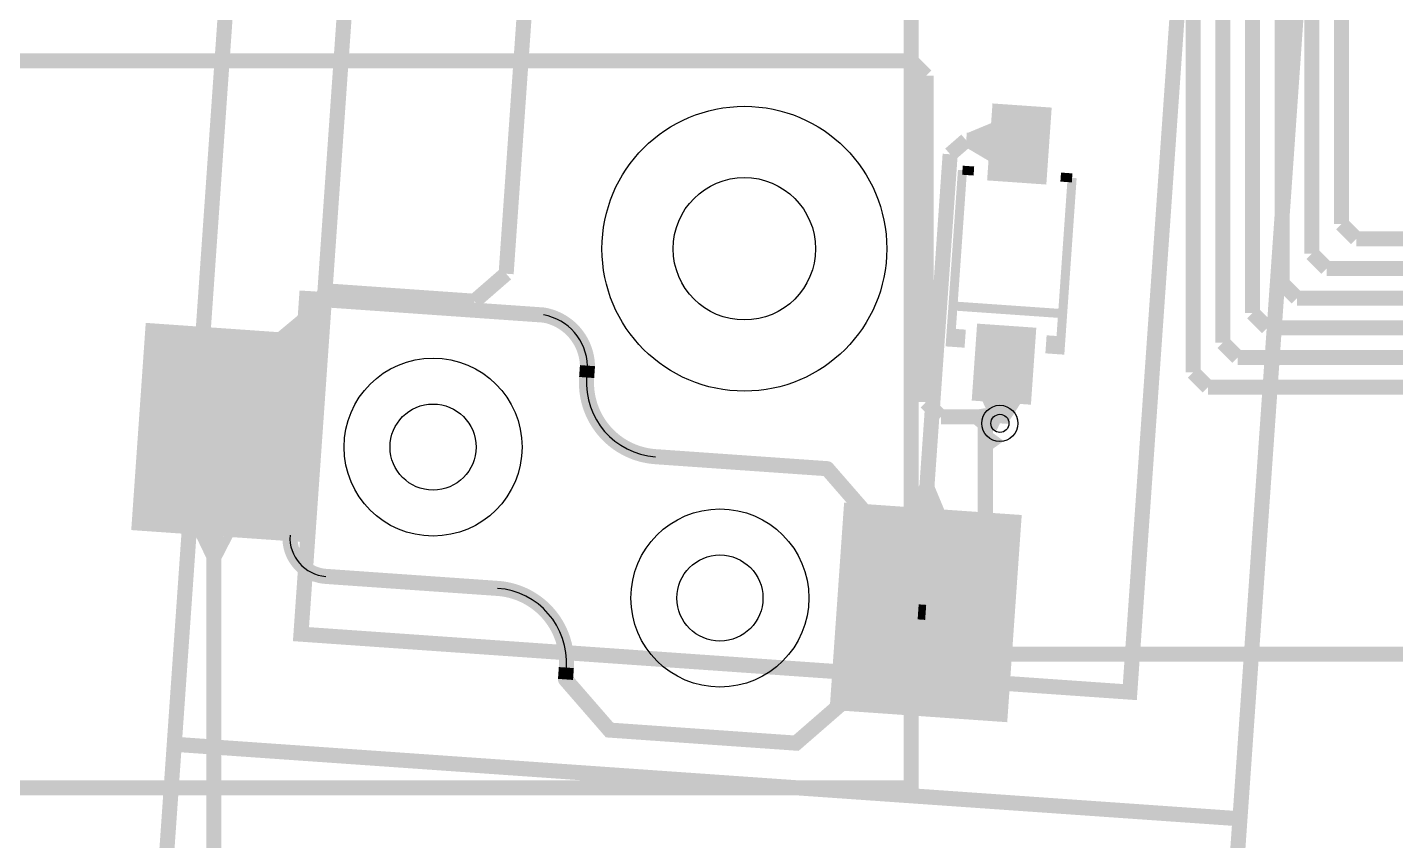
# Model space of a CAD drawing. Header units: millimetres. Extents: x -992 to -826, y 770 to 901.
# Drawn here: x -891.97 to -868.92, y 869.38 to 883.08 of the extents above; entities that cross this region are included whole.
import ezdxf

# ---------------------------------------------------------------- set-up
doc = ezdxf.new("R2010")
doc.units = ezdxf.units.MM
for name, color, linetype, true_color in [('BottomLayer', 7, 'Continuous', 0x0000ff), ('BottomPasteMaskLayer', 7, 'Continuous', 0x800000), ('BottomSilkLayer', 7, 'Continuous', 0x66cc33), ('BottomSolderMaskLayer', 7, 'Continuous', 0xaa00ff), ('Document', 7, 'Continuous', 0xffffff), ('Hole', 7, 'Continuous', 0x222222), ('Multi-Layer', 7, 'Continuous', 0xc0c0c0), ('TopLayer', 7, 'Continuous', 0xff0000), ('TopSilkLayer', 7, 'Continuous', 0xffcc00)]:
    doc.layers.add(name, color=color, linetype=linetype, true_color=true_color)

msp = doc.modelspace()

# ---------------------------------------------------------------- hatches: boundary and pattern name
at = {"layer": 'BottomLayer'}
for points in [[(-874.8043942087885, 880.4334772669547), (-874.7137160274322, 881.7303022606047), (-875.7112776225554, 881.8000762001526), (-875.8019558039117, 880.5032258064517)], [(-875.734472948946, 881.4682956565915), (-875.7787655575312, 880.8348412496827), (-876.1455499110999, 881.051455422911), (-876.1278333756668, 881.3048387096776)], [(-887.1185572771146, 877.9023418846839), (-887.7520116840235, 877.9466370332742), (-887.3284074168149, 878.298948437897), (-887.0329133858269, 878.2782854965711)], [(-890.223139446279, 874.6108966217934), (-887.2304292608586, 874.4016256032513), (-886.9862839725681, 877.8930911861826), (-889.9789941579884, 878.1023622047246)], [(-875.0638049276099, 876.7235458470918), (-874.9731267462536, 878.0203708407419), (-875.9706883413768, 878.0901193802389), (-876.0613665227331, 876.793294386589)], [(-875.8793091186184, 876.7805638811279), (-875.2458547117095, 876.7362738125478), (-875.4602971805945, 876.4004902209806), (-875.713680467361, 876.4182042164086)], [(-875.3448793497588, 876.5946151892306), (-875.8009677419356, 876.6265100330202), (-875.6847294894591, 876.8322631445265), (-875.4313487426975, 876.8145440690882)], [(-876.5250825501652, 874.956060452121), (-877.158536957074, 875.0003556007114), (-876.9419227838457, 875.3671399542801), (-876.6885394970791, 875.349423418847)], [(-878.4557023114047, 871.5824993649989), (-875.4630175260352, 871.3732537465077), (-875.2188722377446, 874.8647193294388), (-878.2115570231142, 875.0739903479808)], [(-889.1484988569978, 874.5357505715012), (-888.515044450089, 874.491452882906), (-888.7047726695455, 874.122788925578), (-888.9587731775464, 874.1405511811025)]]:
    msp.add_hatch(color=256, dxfattribs=at).paths.add_polyline_path(points)
at = {"layer": 'BottomPasteMaskLayer'}
for points in [[(-874.8043942087885, 880.4334772669547), (-874.7137160274322, 881.7303022606047), (-875.7112776225554, 881.8000762001526), (-875.8019558039117, 880.5032258064517)], [(-890.223139446279, 874.6108966217934), (-887.2304292608586, 874.4016256032513), (-886.9862839725681, 877.8930911861826), (-889.9789941579884, 878.1023622047246)], [(-875.0638049276099, 876.7235458470918), (-874.9731267462536, 878.0203708407419), (-875.9706883413768, 878.0901193802389), (-876.0613665227331, 876.793294386589)], [(-878.4557023114047, 871.5824993649989), (-875.4630175260352, 871.3732537465077), (-875.2188722377446, 874.8647193294388), (-878.2115570231142, 875.0739903479808)]]:
    msp.add_hatch(color=256, dxfattribs=at).paths.add_polyline_path(points)
at = {"layer": 'BottomSilkLayer'}
for points in [[(-876.4800025400052, 878.010500381001), (-876.1607924815851, 877.9881788163578), (-876.1820548641098, 877.684122428245), (-876.5012649225299, 877.7064439928881)], [(-874.480060960122, 877.8706502413006), (-874.7992710185422, 877.8929718059437), (-874.8205334010669, 877.588915417831), (-874.5013233426467, 877.5665938531879)]]:
    msp.add_hatch(color=256, dxfattribs=at).paths.add_polyline_path(points)
at = {"layer": 'BottomSolderMaskLayer'}
for points in [[(-874.8043942087885, 880.4334772669547), (-874.7137160274322, 881.7303022606047), (-875.7112776225554, 881.8000762001526), (-875.8019558039117, 880.5032258064517)], [(-890.223139446279, 874.6108966217934), (-887.2304292608586, 874.4016256032513), (-886.9862839725681, 877.8930911861826), (-889.9789941579884, 878.1023622047246)], [(-875.0638049276099, 876.7235458470918), (-874.9731267462536, 878.0203708407419), (-875.9706883413768, 878.0901193802389), (-876.0613665227331, 876.793294386589)], [(-878.4557023114047, 871.5824993649989), (-875.4630175260352, 871.3732537465077), (-875.2188722377446, 874.8647193294388), (-878.2115570231142, 875.0739903479808)]]:
    msp.add_hatch(color=256, dxfattribs=at).paths.add_polyline_path(points)
at = {"layer": 'Document'}
for points in [[(-875.1515900431802, 881.260754381509), (-875.3431470662943, 881.2741503683009), (-875.3967208534418, 880.5080238760479), (-875.2051638303278, 880.4946304292611)], [(-875.6505435610873, 881.00697993396), (-875.6639395478792, 880.8154254508511), (-874.8978130556262, 880.7618516637035), (-874.8844196088393, 880.9534086868175)], [(-887.420980441961, 874.5151181102364), (-887.1508128016258, 878.3786817373636), (-883.2872466344934, 878.1085166370334), (-883.2706658786296, 878.1084920193011), (-883.2542232262089, 878.1106277281797), (-883.23819894445, 878.1148873602245), (-883.222866169388, 878.1211983094354), (-883.208486250233, 878.1294530048352), (-883.1953042946387, 878.1395107440321), (-883.1835449908085, 878.1512000915108), (-883.1734087776558, 878.1643218007732), (-883.1650684282953, 878.1786522105226), (-883.1586661051018, 878.1939470570002), (-883.1543109365342, 878.2099456374933), (-883.1520771570257, 878.2263752540485), (-883.152002841648, 878.242955861645), (-883.154089257117, 878.2594048415993), (-883.1583008402002, 878.2754418188387), (-883.1645658038988, 878.2907934409321), (-883.1727773610648, 878.3051980374191), (-883.1827955446036, 878.3184100800179), (-883.194449593231, 878.3302043676875), (-883.2075408621229, 878.3403798652108), (-883.2218462088426, 878.3487631298656), (-883.2371217968341, 878.3552112677799), (-883.2531072516481, 878.3596143695768), (-883.2695300990603, 878.3618973837949), (-887.2597866395733, 878.6409220218442), (-887.2763988293187, 878.6409945120054), (-887.2928783626685, 878.638898066553), (-887.3089432729586, 878.6346685559038), (-887.3243186877721, 878.6283783474594), (-887.3387415320369, 878.6201350673917), (-887.35196502927, 878.6100797591475), (-887.3637629239506, 878.5983844701786), (-887.3739333527773, 878.585249308191), (-887.3823022985722, 878.5708990172795), (-887.388726567734, 878.5555791325314), (-887.3930962402969, 878.5395517788929), (-887.3953365506732, 878.5230911861826), (-887.6743611887225, 874.5328346456695), (-887.6743858064549, 874.5162538898057), (-887.6722500975762, 874.499811237385), (-887.6679904655314, 874.4837869556261), (-887.6616795163205, 874.468454180564), (-887.6534248209207, 874.4540742614091), (-887.6433670817238, 874.4408923058147), (-887.6316777342452, 874.4291330019846), (-887.6185560249828, 874.4189967888319), (-887.6042256152333, 874.4106564394713), (-887.5889307687557, 874.4042541162778), (-887.5729321882627, 874.3998989477102), (-887.5565025717074, 874.3976651682018), (-887.5399219641109, 874.3975908528241), (-887.5234729841566, 874.399677268293), (-887.5074360069171, 874.4038888513763), (-887.4920843848238, 874.4101538150749), (-887.4776797883367, 874.4183653722409), (-887.464467745738, 874.4283835557796), (-887.4526734580684, 874.440037604407), (-887.4424979605451, 874.453128873299), (-887.4341146958903, 874.4674342200187), (-887.4276665579761, 874.4827098080101), (-887.423263456179, 874.4986952628242), (-887.420980441961, 874.5151181102364)], [(-883.2998094996191, 878.1098272796547), (-883.2601224217997, 878.1019841127759), (-883.2209051575148, 878.0920550849005), (-883.1822672543517, 878.0800679312892), (-883.1443166415387, 878.0660561362704), (-883.1071593284605, 878.0500588397068), (-883.0708991085374, 878.0321207276637), (-883.0356372692936, 878.0122919075857), (-883.0014723094256, 877.9906277683285), (-882.9684996636605, 877.9671888254389), (-882.9368114361737, 877.9420405521129), (-882.9064961433093, 877.9152531963068), (-882.8776384663231, 877.8869015845096), (-882.8503190148381, 877.8570649127264), (-882.8246141016732, 877.8258265252565), (-882.8005955296753, 877.7932736818827), (-882.7783303911481, 877.759497314125), (-882.7578808804401, 877.7245917712365), (-882.739304120214, 877.6886545566528), (-882.7226520018828, 877.6517860556306), (-882.7079710406591, 877.6140892548368), (-882.6953022456216, 877.5756694546703), (-882.6846810051627, 877.5366339751209), (-882.6761369881356, 877.4970918559873), (-882.6696940609794, 877.4571535522903), (-882.6653702210516, 877.4169306257331), (-882.6631775463552, 877.376535433071), (-882.66187205265, 877.3605434465148), (-882.6585605890202, 877.3448436963112), (-882.6532960121904, 877.3296867778041), (-882.6461623539715, 877.3153146217988), (-882.637273479967, 877.3019566329247), (-882.6267712720803, 877.2898260279384), (-882.6148233638321, 877.2791164324129), (-882.6016204646373, 877.2699987901367), (-882.5873733157512, 877.2626186345526), (-882.572309326472, 877.2570937657916), (-882.5566689442928, 877.253512370377), (-882.5407018169406, 877.2519316136143), (-882.5246628075639, 877.2523767271332), (-882.5088079266741, 877.2548406061471), (-882.4933902457708, 877.2592839228578), (-882.478655857881, 877.2656357541954), (-882.4648399494856, 877.2737947138742), (-882.4521630465342, 877.2836305706943), (-882.440827494466, 877.2949863272581), (-882.4310142284256, 877.3076807259224), (-882.4228798852224, 877.3215111419855), (-882.4165543031345, 877.3362568179306), (-882.4121384494637, 877.3516823870996), (-882.409702808922, 877.367541630555), (-882.4092862585726, 877.383581407163), (-882.4116511566834, 877.4302181353735), (-882.4161492824212, 877.4766976365121), (-882.4227711976256, 877.5229223852975), (-882.4315030079104, 877.5687953909805), (-882.442326391817, 877.6142204008547), (-882.4552186392574, 877.659102102217), (-882.4701526991655, 877.7033463223584), (-882.4870972362567, 877.7468602261596), (-882.5060166967769, 877.7895525108826), (-882.5268713831033, 877.8313335977459), (-882.5496175370391, 877.8721158198822), (-882.5742074316292, 877.9118136062851), (-882.600589471303, 877.9503436613578), (-882.628708300134, 877.9876251396872), (-882.6585049179903, 878.0235798156776), (-882.6899168043312, 878.0581322476869), (-882.7228780493906, 878.0912099363212), (-882.7573194924713, 878.1227434765565), (-882.7931688670612, 878.1526667033671), (-882.8303509524661, 878.180916830556), (-882.8687877316407, 878.2074345824957), (-882.9083985548876, 878.2321643185023), (-882.9491003090797, 878.2550541495839), (-882.9908075920516, 878.2760560473157), (-883.0334328917951, 878.295125944616), (-883.0768867700788, 878.3122238282086), (-883.1210780501132, 878.3273138225816), (-883.1659140078602, 878.3403642652619), (-883.2113005665918, 878.3513477732513), (-883.2571424942851, 878.3602413004828), (-883.2736677996663, 878.3619547180215), (-883.2902753746364, 878.361496491849), (-883.3066810589827, 878.3588744623421), (-883.3226041468978, 878.3541334931526), (-883.3377721899327, 878.3473547035779), (-883.3519256586657, 878.3386540805869), (-883.3648223833226, 878.3281804942512), (-883.376241697369, 878.316113150537), (-883.3859882131756, 878.302658525041), (-883.3938951651545, 878.2880468301355), (-883.3998272631652, 878.2725280759716), (-883.4036830073661, 878.2563677927358), (-883.4053964249049, 878.2398424873544), (-883.4049381987325, 878.2232349123846), (-883.4023161692255, 878.2068292280381), (-883.397575200036, 878.190906140123), (-883.3907964104612, 878.1757380970881), (-883.3820957874702, 878.1615846283552), (-883.3716222011346, 878.1486879036983), (-883.3595548574204, 878.1372685896517), (-883.3461002319243, 878.1275220738453), (-883.3314885370188, 878.1196151218663), (-883.3159697828551, 878.1136830238556), (-883.2998094996191, 878.1098272796547)], [(-875.4044043688089, 877.2014960629923), (-875.5959588519178, 877.2148920497842), (-875.5423876047753, 877.9810160020321), (-875.3508305816613, 877.9676225552453)], [(-882.6629464058929, 877.3900635001272), (-882.6769037338075, 877.1904495808993), (-882.6769323752825, 877.1738662700958), (-882.6747999906069, 877.157420603398), (-882.6705429377945, 877.1413929860175), (-882.6642338013028, 877.1260566952577), (-882.6559801544388, 877.1116732210256), (-882.6459227251912, 877.0984878073244), (-882.6342329967617, 877.086725270745), (-882.6211102837071, 877.0765861672526), (-882.6067783335475, 877.0682433726273), (-882.5914815117795, 877.061839134863), (-882.5754806353484, 877.0574826487815), (-882.5590485256134, 877.0552481942174), (-882.5424653566347, 877.055173869517), (-882.5260138780927, 877.0572609419463), (-882.5099745942937, 877.0614738260834), (-882.4946209814577, 877.0677406905645), (-882.4802148248403, 877.0759546828373), (-882.4670017551887, 877.0859757510397), (-882.4552070606383, 877.0976330319407), (-882.445031845461, 877.1107277642265), (-882.4366496011555, 877.1250366774607), (-882.4302032483487, 877.1403157989351), (-882.4258026999405, 877.1563046135018), (-882.423522987046, 877.1727305054611), (-882.4095631191263, 877.3723469646941), (-882.4094907477436, 877.3889593261993), (-882.411587343799, 877.40543901301), (-882.4158170339531, 877.4215040531157), (-882.4221074470343, 877.4368795692262), (-882.4303509523309, 877.451302481998), (-882.4404065011818, 877.4645260113947), (-882.4521020403581, 877.476323899162), (-882.465237455942, 877.4864942801695), (-882.4795879973309, 877.4948631363781), (-882.494908122783, 877.5012872743379), (-882.5109357007045, 877.5056567752673), (-882.5273964947932, 877.5078968757939), (-882.5440088562983, 877.5079692471767), (-882.5604885431089, 877.5058726511212), (-882.5765535832147, 877.5016429609673), (-882.5919290993253, 877.495352547886), (-882.606352012097, 877.4871090425894), (-882.6195755414938, 877.4770534937386), (-882.6313734292611, 877.4653579545623), (-882.6415438102684, 877.4522225389783), (-882.6499126664771, 877.4378719975894), (-882.6563368044369, 877.4225518721371), (-882.6607063053663, 877.4065242942157), (-882.6629464058929, 877.3900635001272)], [(-882.4229921259844, 877.1730251460505), (-882.4253394323794, 877.1240872144151), (-882.4255499263444, 877.0750934730561), (-882.4236232072166, 877.0261371787369), (-882.4195629423945, 876.9773115169427), (-882.4133768603584, 876.9287094245072), (-882.405076735959, 876.8804234127127), (-882.3946783680047, 876.8325453912003), (-882.3822015491899, 876.7851664930248), (-882.36767002842, 876.7383769011889), (-882.3511114656076, 876.6922656769842), (-882.3325573790227, 876.6469205904691), (-882.3120430853, 876.6024279534026), (-882.2896076322155, 876.5588724549558), (-882.2652937243614, 876.5163370005098), (-882.2391476418601, 876.4749025538513), (-882.2112191522731, 876.4346479830618), (-882.1815614158708, 876.3956499103972), (-882.1502308844456, 876.3579825664415), (-882.1172871938586, 876.3217176488133), (-882.0827930505266, 876.2869241856939), (-882.0468141120634, 876.2536684044351), (-882.0094188623056, 876.2220136055003), (-881.9706784809558, 876.192020041975), (-881.9306667080978, 876.1637448048793), (-881.8894597038354, 876.1372417144976), (-881.8471359033268, 876.112561217935), (-881.8037758674874, 876.0897502930948), (-881.7594621296469, 876.0688523592578), (-881.7142790384514, 876.049907194437), (-881.6683125973117, 876.0329508596617), (-881.6216503006996, 876.0180156303381), (-881.5743809676078, 876.0051299348148), (-881.526594572488, 875.9943183002705), (-881.4783820739897, 875.9856013060286), (-881.4298352418255, 875.9789955443854), (-881.381046482093, 875.9745135890273), (-881.3645856880044, 875.9722734885007), (-881.3485581100831, 875.9679039875713), (-881.3332379846308, 875.9614798496115), (-881.3188874432419, 875.9531109934029), (-881.305752027658, 875.9429406123955), (-881.2940564884816, 875.9311427246281), (-881.2840009396308, 875.9179191952314), (-881.2757574343342, 875.9034962824596), (-881.2694670212529, 875.8881207663492), (-881.265237331099, 875.8720557262434), (-881.2631407350435, 875.8555760394328), (-881.2632131064263, 875.8389636779275), (-881.2654532069529, 875.8225028838389), (-881.2698227078823, 875.8064753059175), (-881.276246845842, 875.7911551804654), (-881.2846157020507, 875.7768046390763), (-881.2947860830582, 875.7636692234925), (-881.3065839708255, 875.7519736843161), (-881.3198075002222, 875.7419181354653), (-881.334230412994, 875.7336746301687), (-881.3496059291045, 875.7273842170874), (-881.3656709692102, 875.7231545269335), (-881.3821506560209, 875.721057930878), (-881.3987630175261, 875.7211303022608), (-881.4526164012666, 875.7259592569064), (-881.5062386884176, 875.7328987139431), (-881.5595472011137, 875.7419379737248), (-881.6124597452845, 875.7530630990112), (-881.6648947373865, 875.7662569364569), (-881.7167713301924, 875.7814991430595), (-881.7680095374469, 875.7987662175254), (-881.8185303571933, 875.8180315365058), (-881.8682558935834, 875.8392653956458), (-881.917109476982, 875.8624350553843), (-881.9650157821796, 875.8875047914335), (-882.0119009445343, 875.914435949861), (-882.0576926738593, 875.9431870066884), (-882.1023203658847, 875.9737136319155), (-882.1457152111188, 876.0059687578704), (-882.187810300943, 876.0399026517814), (-882.2285407307745, 876.0754629924578), (-882.26784370014, 876.1125949509615), (-882.3056586095058, 876.1512412751454), (-882.3419271537125, 876.1913423779281), (-882.3765934118742, 876.2328364291686), (-882.4096039335992, 876.2756594509992), (-882.4409078214044, 876.3197454164706), (-882.4704568091906, 876.3650263513558), (-882.4982053366625, 876.4114324389566), (-882.5241106195762, 876.4588921277507), (-882.5481327157058, 876.5073322417144), (-882.5702345864293, 876.5566780931488), (-882.5903821538362, 876.6068535978384), (-882.6085443532713, 876.657781392361), (-882.6246931812317, 876.7093829533721), (-882.6388037385439, 876.7615787186755), (-882.6508542687549, 876.8142882098977), (-882.6608261916781, 876.8674301565734), (-882.6687041320405, 876.9209226214532), (-882.6744759431895, 876.974683126839), (-882.6781327258211, 877.0286287817526), (-882.6796688417019, 877.0826764097418), (-882.6790819223617, 877.1367426771269), (-882.6763728727458, 877.1907442214886), (-882.6741722256268, 877.20723959513), (-882.6698336387274, 877.2233056109095), (-882.6634316067043, 877.2386664111909), (-882.6550760540993, 877.2530582470702), (-882.6449104479061, 877.2662340070117), (-882.6331093342064, 877.2779674598179), (-882.619875341167, 877.2880571390765), (-882.6054356998629, 877.2963298023916), (-882.5900383426613, 877.3026434059993), (-882.5739476461579, 877.3068895436968), (-882.5574398917634, 877.3089953082042), (-882.54079852188, 877.3089245430017), (-882.5243092731223, 877.3066784631459), (-882.5082552701462, 877.3022956344075), (-882.4929121643246, 877.295851311087), (-882.4785434007435, 877.2874561438782), (-882.465395694781, 877.2772542799685), (-882.4536947959407, 877.2654208879932), (-882.4436416116748, 877.252159150346), (-882.4354087577509, 877.2376967744838), (-882.4291375943952, 877.2222820831317), (-882.4249357991006, 877.2061797505178), (-882.4228755177763, 877.1896662578473), (-882.4229921259844, 877.1730251460505)], [(-883.001711963424, 872.0109550419103), (-882.2594640589282, 871.1570993141988), (-882.2477664653435, 871.1453023090864), (-882.2346290550563, 871.1351331657481), (-882.2202766374457, 871.1267659001238), (-882.204954813283, 871.1203436941462), (-882.1889257719728, 871.1159764455886), (-882.1724638049277, 871.1137388874779), (-879.030124460249, 870.8940055880113), (-879.0135112031007, 870.893929832024), (-878.9970302030788, 870.8960233196223), (-878.9809634886757, 870.9002502263324), (-878.9655859989871, 870.9065382198856), (-878.9511608788604, 870.9147796979919), (-878.93793497587, 870.9248336296674), (-878.0307239014479, 871.7134594869191), (-878.0189271131067, 871.7251575906541), (-878.0087582725578, 871.7382954949031), (-878.0003913948603, 871.7526483762779), (-877.9939696588469, 871.767970620002), (-877.9896029569646, 871.7840000230112), (-877.9873660147322, 871.8004622809248), (-877.7676301752605, 874.9428016256034), (-877.7675547827783, 874.959415029419), (-877.7696486687756, 874.9758961250076), (-877.7738760013357, 874.9919628773176), (-877.7801644396392, 875.0073403418053), (-877.7884063719071, 875.0217653694607), (-877.7984607569216, 875.0349911099823), (-878.4015240030482, 875.7287350774703), (-878.4132219270366, 875.7405323312671), (-878.426359730201, 875.7507016356092), (-878.4407125853634, 875.7590689632281), (-878.4560348721648, 875.7654911240763), (-878.4720643803669, 875.7698582157386), (-878.4885267970537, 875.7720955041912), (-881.3315951231904, 875.9709017018035), (-881.3481784339938, 875.9709303432783), (-881.3646241006915, 875.9687979586025), (-881.3806517180717, 875.96454090579), (-881.3959880088314, 875.9582317692983), (-881.4103714830633, 875.9499781224342), (-881.4235568967644, 875.9399206931868), (-881.4353194333437, 875.9282309647572), (-881.445458536836, 875.9151082517027), (-881.4538013314611, 875.900776301543), (-881.4602055692253, 875.8854794797752), (-881.4645620553067, 875.8694786033443), (-881.4667965098708, 875.8530464936094), (-881.4668708345712, 875.8364633246307), (-881.464783762142, 875.820011846089), (-881.460570878005, 875.8039725622899), (-881.4543040135239, 875.7886189494541), (-881.4460900212514, 875.7742127928368), (-881.436068953049, 875.760999723185), (-881.4244116721482, 875.7492050286347), (-881.4113169398626, 875.7390298134574), (-881.3970080266284, 875.730647569152), (-881.3817289051542, 875.7242012163449), (-881.3657400905877, 875.7198006679367), (-881.3493141986285, 875.7175209550421), (-878.5587198374398, 875.5223825247652), (-878.0246812293626, 874.9080441960886), (-878.237076454153, 871.8706553213108), (-879.0648818897639, 871.1510566421134), (-882.1022707645416, 871.3634518669039), (-882.8099898399797, 872.1776174752351), (-882.8216868511133, 872.1894169442147), (-882.8348239324386, 872.199588700794), (-882.8491763048561, 872.2079587034015), (-882.8644983952992, 872.2143837389742), (-882.8805280385573, 872.2187538733746), (-882.8969909629951, 872.2209943323926), (-882.9136054834165, 872.221066781154), (-882.9300873207761, 872.2189699800407), (-882.9461544662724, 872.2147398059001), (-882.9615320065965, 872.2084486381832), (-882.9759568277748, 872.2002041205121), (-882.9891821171225, 872.190147318867), (-883.0009815862763, 872.1784503079093), (-883.0111533430515, 872.1653132267356), (-883.0195233458728, 872.1509608544429), (-883.025948381674, 872.1356387640956), (-883.0303185163131, 872.1196091209026), (-883.0325589755764, 872.1031461964981), (-883.0326314245855, 872.0865316760777), (-883.0305346237177, 872.0700498386868), (-883.0263044498165, 872.0539826931276), (-883.0200132823288, 872.0386051527098), (-883.0117687648726, 872.0241803314086), (-883.0017119634247, 872.0109550419111)], [(-886.9354305308611, 873.957104394209), (-886.9681184043794, 873.9604215729964), (-887.0005334790632, 873.9657847514848), (-887.0325478202843, 873.9731727624777), (-887.0640350750147, 873.9825564472444), (-887.0948709705118, 873.9938987706016), (-887.1249338047941, 874.0071549670838), (-887.1541049269692, 874.0222727176204), (-887.1822692055223, 874.039192356028), (-887.2093154827108, 874.0578471044984), (-887.2351370132801, 874.0781633371539), (-887.2596318857599, 874.1000608706327), (-887.2827034246857, 874.1234532805523), (-887.3042605721535, 874.1482482426071), (-887.3242182472043, 874.1743478969502), (-887.3424976816177, 874.2016492344223), (-887.3590267307925, 874.2300445031063), (-887.3737401584833, 874.2594216335965), (-887.3865798942734, 874.2896646813116), (-887.397495262764, 874.3206542840998), (-887.4064431835792, 874.3522681333329), (-887.4133883413932, 874.3843814566302), (-887.4183033253117, 874.4168675103045), (-887.4211687370565, 874.4495980795905), (-887.4219732675256, 874.4824439846774), (-887.4207137414276, 874.5152755905514), (-887.4206412042762, 874.5318879629216), (-887.4227376373995, 874.5483676821415), (-887.4269671702453, 874.5644327756462), (-887.4332574343342, 874.5798083652315), (-887.4415008015035, 874.594231370297), (-887.4515562254555, 874.6074550092271), (-887.4632516550985, 874.6192530218933), (-887.4763869783887, 874.629423541028), (-887.4907374463028, 874.637792546229), (-887.5060575183561, 874.6442168414968), (-887.5220850638682, 874.6485865053585), (-887.5385458470918, 874.6508267716537), (-887.5551582194621, 874.650899308805), (-887.571637938682, 874.6488028756819), (-887.5877030321866, 874.644573342836), (-887.603078621772, 874.6382830787471), (-887.6175016268375, 874.6300397115778), (-887.6307252657675, 874.6199842876257), (-887.6425232784338, 874.6082888579828), (-887.6526937975684, 874.5951535346926), (-887.6610628027694, 874.5808030667785), (-887.6674870980373, 874.5654829947251), (-887.6718567618989, 874.549455449213), (-887.6740970281942, 874.5329946659895), (-887.6758700855843, 874.4923524677117), (-887.6755135322704, 874.4516731746611), (-887.6730283456619, 874.4110682998198), (-887.6684213383297, 874.3706491521692), (-887.6617051393312, 874.3305265315622), (-887.6528981595904, 874.2908104249906), (-887.642024541429, 874.2516097050809), (-887.6291140923854, 874.2130318316448), (-887.6142022035039, 874.175182557103), (-887.597329752319, 874.1381656365885), (-887.578542990798, 874.1020825435265), (-887.5578934185531, 874.0670321914675), (-887.5354376416657, 874.0331106629386), (-887.5112372175142, 874.0004109460552), (-887.4853584860291, 873.9690226796157), (-887.4578723878363, 873.9390319073766), (-887.4288542697905, 873.9105208421836), (-887.3983836784282, 873.883567640604), (-887.3665441419096, 873.8582461886781), (-887.333422941045, 873.8346258993773), (-887.2991108700348, 873.8127715223249), (-887.2637019875773, 873.7927429662993), (-887.2272933590287, 873.7745951350081), (-887.1899847903208, 873.7583777765818), (-887.1518785543653, 873.7441353472011), (-887.1130791106964, 873.7319068892302), (-887.073692819119, 873.7217259241909), (-887.0338276481468, 873.7136203608712), (-886.9935928790327, 873.7076124188202), (-886.9530988061978, 873.7037185674372), (-886.9364864852034, 873.703649356285), (-886.9200072510525, 873.7057490802674), (-886.9039430680158, 873.7099818125246), (-886.8885687987238, 873.7162751298324), (-886.8741475011917, 873.7245213517851), (-886.8609259278234, 873.734579383236), (-886.8491303034091, 873.7462771284751), (-886.8389624543568, 873.7594144358343), (-886.8305963553861, 873.7737665223381), (-886.8241751527726, 873.7890878198027), (-886.8198087150755, 873.8051161765756), (-886.8175717532557, 873.8215773430233), (-886.817502542351, 873.8381896640185), (-886.8196022665791, 873.8546688981381), (-886.8238349990755, 873.8707330811118), (-886.8301283166124, 873.8861073503101), (-886.83837453878, 873.9005286477193), (-886.8484325704279, 873.9137502209377), (-886.8601303158428, 873.9255458451777), (-886.8732676233535, 873.9357136940342), (-886.887619709982, 873.9440797927911), (-886.9029410075423, 873.9505009951762), (-886.9189693643802, 873.9548674326345), (-886.9354305308611, 873.957104394209)], [(-884.0427863855729, 873.7546253492509), (-886.9357480314961, 873.9569215138432), (-886.9523313422997, 873.956950155318), (-886.9687770089974, 873.9548177706424), (-886.9848046263779, 873.9505607178301), (-887.0001409171377, 873.9442515813383), (-887.0145243913698, 873.9359979344745), (-887.027709805071, 873.9259405052269), (-887.0394723416505, 873.9142507767973), (-887.0496114451429, 873.9011280637428), (-887.0579542397682, 873.886796113583), (-887.0643584775324, 873.8714992918151), (-887.0687149636138, 873.8554984153841), (-887.070949418178, 873.8390663056491), (-887.0710237428784, 873.8224831366704), (-887.0689366704491, 873.8060316581284), (-887.064723786312, 873.7899923743294), (-887.0584569218308, 873.7746387614934), (-887.0502429295582, 873.760232604876), (-887.0402218613557, 873.7470195352242), (-887.0285645804547, 873.7352248406739), (-887.015469848169, 873.7250496254966), (-887.0011609349347, 873.7166673811912), (-886.9858818134603, 873.7102210283844), (-886.9698929988936, 873.7058204799762), (-886.9534671069343, 873.7035407670817), (-884.060505461011, 873.5012446024894), (-884.0439221502077, 873.5012159610146), (-884.0274764835099, 873.5033483456904), (-884.0114488661296, 873.5076053985028), (-883.99611257537, 873.5139145349947), (-883.9817291011381, 873.5221681818587), (-883.968543687437, 873.5322256111062), (-883.9567811508578, 873.5439153395357), (-883.9466420473653, 873.5570380525902), (-883.9382992527403, 873.5713700027499), (-883.931895014976, 873.5866668245177), (-883.9275385288946, 873.6026677009487), (-883.9253040743305, 873.6190998106836), (-883.9252297496301, 873.6356829796622), (-883.9273168220593, 873.652134458204), (-883.9315297061964, 873.668173742003), (-883.9377965706774, 873.6835273548388), (-883.94601056295, 873.6979335114562), (-883.9560316311524, 873.7111465811079), (-883.9676889120532, 873.7229412756582), (-883.9807836443388, 873.7331164908355), (-883.9950925575729, 873.741498735141), (-884.0103716790471, 873.747945087948), (-884.0263604936137, 873.7523456363563), (-884.0427863855729, 873.7546253492509)], [(-883.0182981965964, 872.3028143256288), (-883.0159462700989, 872.3517549946895), (-883.0157314088253, 872.4007516729544), (-883.0176540218009, 872.4497110868163), (-883.0217104490014, 872.4985400336072), (-883.0278929683193, 872.547145559026), (-883.0361898102657, 872.5954351340922), (-883.0465851803743, 872.6433168312913), (-883.0590592892696, 872.6906994995744), (-883.0735883903392, 872.73749293788), (-883.0901448249391, 872.7836080668476), (-883.1086970750478, 872.8289570983947), (-883.1292098232651, 872.8734537028374), (-883.1516440200455, 872.9170131732334), (-883.1759569580355, 872.959552586636), (-883.2021023533746, 873.0009909619531), (-883.2300304338044, 873.0412494141075), (-883.2596880334183, 873.0802513042089), (-883.2910186938734, 873.1179223854492), (-883.3239627718666, 873.1541909444437), (-883.3584575526772, 873.1889879377503), (-883.3944373695552, 873.2222471233052), (-883.4318337287287, 873.2539051865266), (-883.4705754397938, 873.283901860844), (-883.5105887512378, 873.3121800424269), (-883.5517974908381, 873.3386858988914), (-883.5941232106686, 873.3633689717792), (-883.6374853364395, 873.3861822726143), (-883.6818013208836, 873.4070823723534), (-883.7269868008998, 873.4260294840608), (-883.7729557581528, 873.4429875386494), (-883.8196206828233, 873.4579242535445), (-883.8668927401981, 873.4708111941396), (-883.9146819397829, 873.481623827926), (-883.962897306614, 873.4903415711948), (-884.011447054445, 873.4969478282218), (-884.0602387604777, 873.5014300228602), (-884.0767341341191, 873.5036306699792), (-884.0928001498987, 873.5079692568784), (-884.1081609501804, 873.5143712889013), (-884.1225527860597, 873.5227268415064), (-884.1357285460015, 873.5328924476995), (-884.1474619988078, 873.5446935613993), (-884.1575516780665, 873.5579275544387), (-884.1658243413817, 873.5723671957428), (-884.1721379449896, 873.5877645529445), (-884.176384082687, 873.603855249448), (-884.1784898471946, 873.6203630038426), (-884.1784190819919, 873.6370043737261), (-884.1761730021362, 873.6534936224839), (-884.1717901733978, 873.6695476254603), (-884.1653458500771, 873.6848907312818), (-884.1569506828683, 873.699259494863), (-884.1467488189584, 873.7124072008255), (-884.1349154269831, 873.7241080996658), (-884.1216536893355, 873.7341612839318), (-884.1071913134733, 873.7423941378556), (-884.0917766221212, 873.7486653012112), (-884.075674289507, 873.7528670965058), (-884.0591607968364, 873.75492737783), (-884.0425196850395, 873.7548107696217), (-883.9886638519541, 873.7499815193964), (-883.9350391413813, 873.743041574798), (-883.8817282424648, 873.7340016372001), (-883.828813360452, 873.7228756461595), (-883.7763760899335, 873.7096807579217), (-883.7244972890239, 873.6944373189644), (-883.6732569546798, 873.6771688346256), (-883.6227340993441, 873.6579019328565), (-883.5730066291092, 873.6366663231622), (-883.5241512235859, 873.6134947507895), (-883.4762432176642, 873.5884229462342), (-883.4293564853465, 873.5614895701441), (-883.3835633258341, 873.5327361537048), (-883.3389343520427, 873.502207034599), (-883.2955383817168, 873.4699492886372), (-883.2534423313136, 873.4360126571676), (-883.2127111128173, 873.4004494703748), (-883.1734075336452, 873.3633145665871), (-883.1355921997997, 873.3246652077153), (-883.0993234224127, 873.2845609909556), (-883.0646571278309, 873.2430637568909), (-883.0316467713772, 873.2002374941324), (-883.000343254923, 873.1561482406497), (-882.9707948483974, 873.1108639819404), (-882.9430471153553, 873.0644545461964), (-882.9171428427182, 873.0169914966294), (-882.8931219747975, 872.9685480211205), (-882.8710215516999, 872.9191988193644), (-882.8508756522119, 872.8690199876833), (-882.8327153412506, 872.8180889016862), (-882.8165686219613, 872.766484096956), (-882.8024603925371, 872.7142851479476), (-882.7904124078258, 872.6615725452853), (-882.7804432457839, 872.6084275716448), (-882.7725682788293, 872.5549321764175), (-882.7667996501381, 872.5011688493435), (-882.7631462549182, 872.4472204933127), (-882.7616137266941, 872.3931702965295), (-882.76220442862, 872.3391016042365), (-882.764917449835, 872.2850977901958), (-882.7671144363617, 872.2685993446369), (-882.7714501205498, 872.252529892304), (-882.7778500346653, 872.2371654347812), (-882.7862042567023, 872.222769864983), (-882.7963692983533, 872.2095904346504), (-882.8081705694993, 872.1978535076679), (-882.8214053768897, 872.1877606721399), (-882.8358464055093, 872.1794852780062), (-882.8512456228368, 872.173169459662), (-882.8673385389391, 872.1689216947224), (-882.8838487492292, 872.1668149408608), (-882.9004926818654, 872.1668853827206), (-882.9169844682523, 872.1691318104243), (-882.9330408529886, 872.1735156403547), (-882.9483860589335, 872.1799615778481), (-882.9627565238284, 872.188358910422), (-882.975905427123, 872.1985634093223), (-882.9876069292513, 872.2103998067303), (-882.9976600505499, 872.2236648060824), (-883.0058921231926, 872.2381305738002), (-883.0121617568543, 872.2535486524549), (-883.0163612671668, 872.2696542281601), (-883.0184185252564, 872.2861706788929), (-883.0182981965964, 872.3028143256288)]]:
    msp.add_hatch(color=256, dxfattribs=at).paths.add_polyline_path(points)
at = {"layer": 'TopLayer'}
for points in [[(-875.7219405638812, 876.6827432054865), (-875.8412725425452, 876.241391922784), (-876.0219100838203, 876.3907543815089), (-875.9532334264669, 876.64475488951)], [(-875.5213004826011, 876.1118084836171), (-875.8905029210059, 876.3814808229617), (-875.9587503175007, 876.1671145542292), (-875.7047498094997, 875.9815875031752)]]:
    msp.add_hatch(color=256, dxfattribs=at).paths.add_polyline_path(points)

# ---------------------------------------------------------------- linework, layer by layer
at = {"layer": 'BottomLayer', "const_width": 0.25400050800101603}
for points in [[(-883.4530861061723, 885.4149606299214), (-883.9065024130049, 878.9307848615699)], [(-876.424663449327, 880.9436626873255), (-876.1535433070867, 881.1793243586488)], [(-876.1536703073407, 881.1793243586488), (-875.2578105156211, 881.1165862331726)], [(-876.963931927864, 873.2324104648211), (-876.4246888493778, 880.9436118872239)], [(-883.9065024130049, 878.9307848615699), (-884.4401574803151, 878.4668783337568)], [(-886.9339598679198, 878.6413512827028), (-888.6047752095506, 876.2519685039372)], [(-884.4401574803151, 878.4668783337568), (-886.934061468123, 878.6412750825504)], [(-875.5171450342901, 877.4069088138178), (-875.5869951739904, 876.4094488188978)], [(-888.6048260096521, 876.251993903988), (-888.831775463551, 876.0177546355094)], [(-888.8318516637034, 876.0177800355602), (-888.8318516637034, 867.2677165354332)], [(-876.8371856743714, 873.2235966471934), (-876.9638811277623, 873.2324612649227)]]:
    msp.add_lwpolyline(points, dxfattribs=at)
at = {"layer": 'BottomSilkLayer', "const_width": 0.25400050800101603}
msp.add_lwpolyline([(-877.0819913639829, 899.2677927355857), (-975.0819913639829, 899.2677927355857), (-975.0819913639829, 870.2677927355857), (-877.0819913639829, 870.2677927355857), (-877.0819913639829, 899.2677927355857)], close=True, dxfattribs=at)
at = {"layer": 'BottomSilkLayer'}
for points, const_width in [([(-876.4093218186438, 877.9291592583187), (-876.2173228346458, 880.6749047498097)], 0.15240030480060962), ([(-876.2173228346458, 880.6749047498097), (-876.0247650495302, 880.6614173228348)], 0.15240030480060962), ([(-874.3693675387351, 880.5456692913388), (-874.5619253238508, 880.5591313182628)], 0.15240030480060962), ([(-874.5613665227331, 877.7999237998478), (-874.3693675387351, 880.5456692913388)], 0.15240030480060962), ([(-887.3425196850394, 877.4666243332488), (-887.2693421386844, 878.5130810261622), (-887.2693421386844, 878.5130810261622), (-883.2785623571249, 878.2340106680215)], 0.25400050800101603), ([(-874.5791973583948, 878.2617221234444), (-876.3273812547626, 878.3839725679453)], 0.15240030480060962), ([(-882.5357124714251, 877.3815595631193), (-882.5496824993651, 877.1818897637797)], 0.25400050800101603), ([(-881.3904241808484, 875.8474980949964), (-878.4975107950216, 875.6452120904244)], 0.25400050800101603), ([(-877.8944119888241, 874.9514097028195), (-878.4975107950216, 875.6451866903735), (-878.4975107950216, 875.6452120904244)], 0.25400050800101603), ([(-887.5476758953519, 874.5239776479555), (-887.523266446533, 874.8731267462537)], 0.25400050800101603), ([(-877.8944119888241, 874.9514097028195), (-877.9188214376429, 874.6023368046738)], 0.25400050800101603), ([(-884.0513843027687, 873.6281178562359), (-886.9442722885447, 873.8304038608079)], 0.25400050800101603), ([(-882.9058420116842, 872.0942849885702), (-882.8918973837949, 872.293802387605)], 0.25400050800101603), ([(-878.1001016002033, 872.0088392176785), (-878.1140462280925, 871.8093218186438), (-879.0212598425198, 871.0207010414023), (-882.1636017272035, 871.2404368808739), (-882.9058420116842, 872.0942849885702)], 0.25400050800101603)]:
    msp.add_lwpolyline(points, dxfattribs=dict(at, const_width=const_width))
for centre, radius, start, end in [((-883.4277864344401, 877.3556204533047), 0.8924307848615699, 1.5911840665757495, 80.33229604197777), ((-881.3032673322311, 877.0944473276802), 1.2499872999746, 176.00238892144077, 266.0011559675264), ((-886.8992667943234, 874.4786351073384), 0.6499872999746, 176.000072583578, 266.000004164859), ((-884.1388424465273, 872.38099270919), 1.2499872999746, 356.0000847612808, 85.99991651227668)]:
    msp.add_arc(centre, radius, start, end, dxfattribs=at)
at = {"layer": 'Document', "const_width": 0.25400050800101603}
for points in [[(-871.5419608839219, 869.7458470916944), (-870.2863347726696, 887.7020320040642), (-888.2425450850902, 888.9576581153163), (-889.4981457962917, 871.0014478028958), (-871.5419608839219, 869.7458470916944)], [(-872.7975869951741, 851.7896621793245), (-871.5419608839219, 869.7458470916944), (-889.4981457962917, 871.0014478028958), (-890.753771907544, 853.0452628905259), (-872.7975869951741, 851.7896621793245)]]:
    msp.add_lwpolyline(points, close=True, dxfattribs=at)
at = {"layer": 'Document'}
for centre, radius in [((-879.8920497840996, 879.3517907035815), 1.1998983997967998), ((-885.1379222758446, 876.0096520193042), 0.7249174498348998), ((-880.3037846075692, 873.466090932182), 0.7249174498348998)]:
    msp.add_circle(centre, radius, dxfattribs=at)
at = {"layer": 'Hole'}
msp.add_circle((-875.5869951739904, 876.4094488188978), 0.15240030480060962, dxfattribs=at)
at = {"layer": 'Multi-Layer'}
for centre, radius in [((-879.8920497840996, 879.3517907035815), 2.4000000000000004), ((-885.1379222758446, 876.0096520193042), 1.5000000000000002), ((-875.5869951739904, 876.4094488188978), 0.30480060960121924), ((-880.3037846075692, 873.466090932182), 1.5000000000000002)]:
    msp.add_circle(centre, radius, dxfattribs=at)
at = {"layer": 'TopLayer', "const_width": 0.25400050800101603}
for points in [[(-869.8317500635002, 879.7677673355348), (-869.8317500635002, 888.2677673355348)], [(-870.3317500635002, 879.2677673355348), (-870.3317500635002, 887.7677673355348)], [(-870.8317500635003, 878.7677673355348), (-870.8317500635003, 887.2677673355348)], [(-871.3317500635002, 878.2677673355348), (-871.3317500635002, 886.7677673355348)], [(-871.8317500635003, 877.7677673355348), (-871.8317500635003, 886.2677673355348)], [(-872.3317500635002, 877.2677419354841), (-872.3317500635002, 885.7677673355348)], [(-898.5817881635764, 882.5177546355094), (-877.0817627635256, 882.5177546355094)], [(-877.0817627635256, 882.5177546355094), (-876.8317500635002, 882.2677673355348)], [(-876.8317500635002, 882.2677673355348), (-876.8317500635002, 876.7677419354841)], [(-869.5817373634749, 879.5177546355094), (-869.8317500635002, 879.7677673355348)], [(-857.581711963424, 879.5177546355094), (-869.5817373634749, 879.5177546355094)], [(-870.0817373634748, 879.0177546355094), (-870.3317500635002, 879.2677673355348)], [(-858.081711963424, 879.0177546355094), (-870.0817373634748, 879.0177546355094)], [(-870.5817373634749, 878.5177546355094), (-870.8317500635003, 878.7677673355348)], [(-858.581711963424, 878.5177546355094), (-870.5817373634749, 878.5177546355094)], [(-871.0817373634748, 878.0177546355094), (-871.3317500635002, 878.2677673355348)], [(-859.081711963424, 878.0177546355094), (-871.0817373634748, 878.0177546355094)], [(-871.5817373634748, 877.5177546355094), (-871.8317500635003, 877.7677673355348)], [(-859.581711963424, 877.5177546355094), (-871.5817373634748, 877.5177546355094)], [(-872.0817373634748, 877.0177546355094), (-872.3317500635002, 877.2677419354841)], [(-860.081711963424, 877.0177546355094), (-872.0817373634748, 877.0177546355094)], [(-876.8317500635002, 876.7677419354841), (-876.5817627635256, 876.5177546355094)], [(-876.5817627635256, 876.5177546355094), (-875.8317500635002, 876.5177546355094)], [(-875.8317500635002, 876.5177546355094), (-875.8317500635002, 872.7677419354841)], [(-875.5869951739904, 876.4093472186946), (-875.8317500635002, 876.5177546355094)], [(-875.8317500635002, 876.5177546355094), (-875.5869951739904, 876.4093472186946)], [(-875.8317500635002, 872.7677419354841), (-875.5817627635256, 872.5177546355094)], [(-875.5817627635256, 872.5177546355094), (-853.581711963424, 872.5177546355094)]]:
    msp.add_lwpolyline(points, dxfattribs=at)
at = {"layer": 'TopSilkLayer', "const_width": 0.25400050800101603}
msp.add_lwpolyline([(-887.3633731267464, 872.8571501143003), (-873.39745999492, 871.8805689611381), (-872.4208788417577, 885.8464566929135), (-886.3867665735332, 886.8230378460759), (-887.3633731267464, 872.8571501143003)], close=True, dxfattribs=at)

doc.saveas('drawing.dxf')
